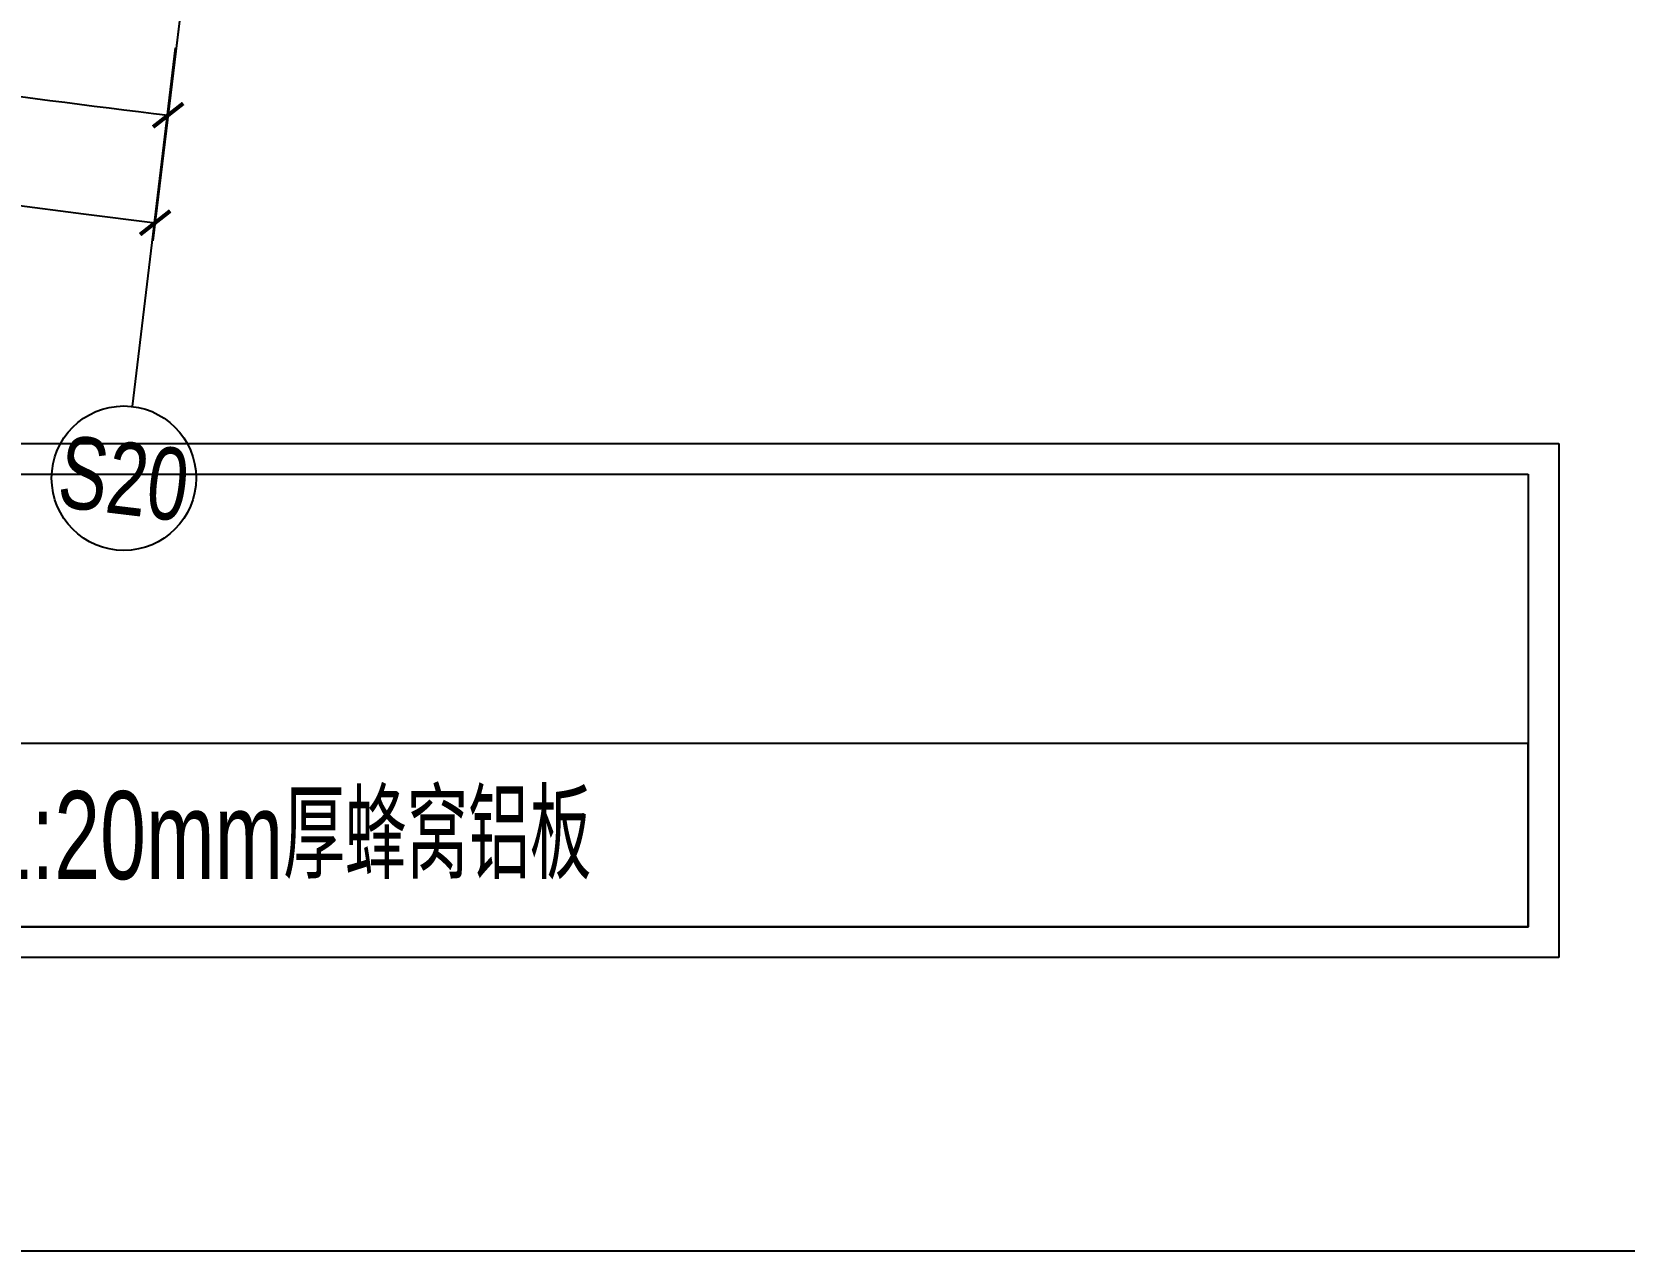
# Model space of a CAD drawing. Extents: x -668578 to 2331563, y -1202445 to 1620273.
# Drawn here: x 565493 to 600761, y -358 to 26652 of the extents above; entities that cross this region are included whole.
import ezdxf
from ezdxf.enums import TextEntityAlignment as Align

# ---------------------------------------------------------------- set-up
doc = ezdxf.new("R2010")
doc.units = 0
doc.layers.get('0').update_dxf_attribs({"color": 8})
doc.layers.get('Defpoints').update_dxf_attribs({"color": 8})
for name, color, linetype in [('#文字', 8, 'Continuous'), ('#标注', 8, 'Continuous'), ('C-SHET-SHBD', 8, 'Continuous'), ('dim', 8, 'Continuous')]:
    doc.layers.add(name, color=color, linetype=linetype)
doc.styles.add('#文字', font='jrs.shx', dxfattribs={"width": 0.7, "bigfont": 'hztxt.shx'})
doc.styles.add('JHZX', font='jrs.shx', dxfattribs={"width": 0.6, "bigfont": 'jhz.shx'})
doc.styles.add('XD2008', font='xd-hzs.shx', dxfattribs={"width": 0.7, "bigfont": 'xd-hztxt.shx'})
doc.dimstyles.new('JZBZ-400', dxfattribs={"dimscale": 400, "dimtxt": 3, "dimasz": 1.5, "dimexe": 1, "dimexo": 1, "dimgap": 0.5, "dimtad": 1, "dimdec": 0, "dimdsep": 46, "dimtxsty": 'JHZX', "dimblk1": 'ARCHTICK', "dimblk2": 'ARCHTICK', "dimsah": 1, "dimcen": 0, "dimclrd": 1, "dimclre": 1, "dimclrt": 2, "dimazin": 2, "dimtfac": 1, "dimtdec": 0, "dimtix": 1, "dimtmove": 0, "dimatfit": 3, "dimfxl": 0, "dimtolj": 1, "dimlwd": -1, "dimlwe": -1, "dimarcsym": 0})

# ---------------------------------------------------------------- blocks, each defined once
blk = doc.blocks.new('_ARCHTICK')
at = {"color": 0, "linetype": 'ByBlock', "const_width": 0.15}
blk.add_lwpolyline([(-0.5, -0.5), (0.5, 0.5)], dxfattribs=at)
blk = doc.blocks.new('*D2939')
at = {"layer": '#标注', "ltscale": 300, "transparency": 16777216}
for p, q in [((-1773, -1481), (-9342, -7863)), ((165914, -92056), (164727, -101884))]:
    blk.add_line(p, q, dxfattribs=at)
blk.add_arc((197092, 166179), 269610, 220.13382, 263.11563, dxfattribs=at)
at = {"layer": 'Defpoints', "color": 0, "ltscale": 300, "transparency": 16777216}
for p in [(197092, 166179), (-1467, -1224), (40380, -53208), (165962, -91659)]:
    blk.add_point(p, dxfattribs=at)
at = {"layer": '#标注', "ltscale": 300, "transparency": 16777216, "xscale": 600, "yscale": 600, "zscale": 600}
for p, rotation in [((-9036, -7605), 130.1338192809485), ((164775, -101487), 353.1156299250187)]:
    blk.add_blockref('_ARCHTICK', p, dxfattribs=dict(at, rotation=rotation))
at = {"layer": '#标注', "ltscale": 300, "transparency": 16777216, "insert": (69342, -70334), "char_height": 1200, "attachment_point": 5, "rotation": 331.6247, "style": 'JHZX'}
blk.add_mtext('\\A1;42.98°', dxfattribs=at)
blk = doc.blocks.new('*D2966')
at = {"layer": '#标注', "ltscale": 300, "transparency": 16777216}
for p, q in [((155745, -90624), (154553, -98028)), ((165914, -92056), (165015, -99502))]:
    blk.add_line(p, q, dxfattribs=at)
blk.add_arc((197092, 166179), 267210, 260.85343, 263.11563, dxfattribs=at)
at = {"layer": 'Defpoints', "color": 0, "ltscale": 300, "transparency": 16777216}
for p in [(197092, 166179), (155808, -90229), (165962, -91659), (158092, -98170)]:
    blk.add_point(p, dxfattribs=at)
at = {"layer": '#标注', "ltscale": 300, "transparency": 16777216, "xscale": 600, "yscale": 600, "zscale": 600}
for p, rotation in [((154616, -97633), 170.8534291851971), ((165063, -99104), 353.1156299250185)]:
    blk.add_blockref('_ARCHTICK', p, dxfattribs=dict(at, rotation=rotation))
at = {"layer": '#标注', "ltscale": 300, "transparency": 16777216, "insert": (159944, -97628), "char_height": 1200, "attachment_point": 5, "rotation": 351.9845, "style": 'JHZX'}
blk.add_mtext('\\A1;2.26°', dxfattribs=at)
blk = doc.blocks.new('*U2924')
at = {"linetype": 'ByBlock'}
blk.add_line((0, -20), (0, 0), dxfattribs=at)
blk.add_circle((0, -24), 4, dxfattribs=at)
at = {"color": 253, "linetype": 'ByBlock', "style": 'JHZX', "width": 0.75}
blk.add_attdef('AXES', text='', height=4, dxfattribs=at).set_placement((0, -24), align=Align.MIDDLE_CENTER)
blk = doc.blocks.new('A3文本框')
at = {"layer": 'Defpoints', "ltscale": 500}
blk.add_lwpolyline([(10, -10), (-420, -10), (-420, 297), (10, 297)], close=True, dxfattribs=at)
at = {"layer": 'C-SHET-SHBD', "style": 'XD2008', "width": 0.7}
for tag, height, p in [('子项名称', 4.5, (-37.489, 35.412)), ('图名', 4.5, (-37.489, 24.269)), ('比例', 3, (-56.3, 8.255)), ('MQJD-01', 3, (-13.245, 2.272))]:
    blk.add_attdef(tag, text='', height=height, dxfattribs=at).set_placement(p, align=Align.CENTER)
blk = doc.blocks.new('A$C41fa7881')
at = {"layer": '#标注'}
for points in [[(-1.042, 7.292), (-61.954, 7.292), (-74.454, 7.292)], [(-1.042, 1.042), (-1.042, 7.292), (-61.954, 7.292), (-61.954, 1.042), (-1.042, 1.042), (-61.954, 1.042), (-74.454, 1.042), (-74.454, 7.292), (-61.954, 7.292), (-61.954, 1.042)]]:
    blk.add_lwpolyline(points, dxfattribs=at)
at = {"color": 5}
for p, q in [((-75.496, 17.513), (0, 17.513)), ((0, 17.513), (0, 0)), ((0, 0), (-75.496, 0))]:
    blk.add_line(p, q, dxfattribs=at)
at = {"color": 8}
for p, q in [((-74.454, 16.472), (-1.042, 16.472)), ((-1.042, 16.472), (-1.042, 1.042)), ((-1.042, 1.042), (-74.454, 1.042))]:
    blk.add_line(p, q, dxfattribs=at)
at = {"layer": '#文字', "style": '#文字', "width": 0.7}
blk.add_text('AL-01:20mm厚蜂窝铝板', height=3, dxfattribs=at).set_placement((-59.539, 4.167), align=Align.MIDDLE_LEFT)
blk = doc.blocks.new('DSGDFG')
at = {"layer": '#标注', "linetype": 'ByBlock', "xscale": 399.9999999999998, "yscale": 399.9999999999998, "rotation": 353.1435779431665}
blk.add_blockref('*U2924', (165229, -97613.7), dxfattribs=at).add_auto_attribs({'AXES': 'S20'})
at = {"layer": '#标注', "ltscale": 300}
for base, p1, picture, middle in [((40379.7, -53208.3), (-1467, -1223.5), '*D2939', (69341.6, -70334.5)), ((158091.9, -98169.6), (155808.5, -90228.8), '*D2966', (159943.8, -97628.3))]:
    dim = blk.add_angular_dim_3p(base=base, center=(197092.1, 166179.2), p1=p1, p2=(165961.7, -91658.5), dimstyle='JZBZ-400', override={"dimclrd": 256, "dimclre": 256, "dimclrt": 256}, dxfattribs=at)
    dim.commit()
    dim.dimension.update_dxf_attribs({"geometry": picture, "text_midpoint": middle})

msp = doc.modelspace()

# ---------------------------------------------------------------- block references
at = {"layer": '#标注'}
msp.add_blockref('DSGDFG', (403448.9, 123910), dxfattribs=at)
at = {"layer": 'dim', "color": 0, "xscale": 650, "yscale": 650, "zscale": 650}
msp.add_blockref('A3文本框', (648062.7, 6142.5), dxfattribs=at)
at = {"layer": 'dim', "ltscale": 300, "xscale": 650, "yscale": 650, "zscale": 650}
msp.add_blockref('A$C41fa7881', (599312.7, 6149.7), dxfattribs=at)

doc.saveas('drawing.dxf')
